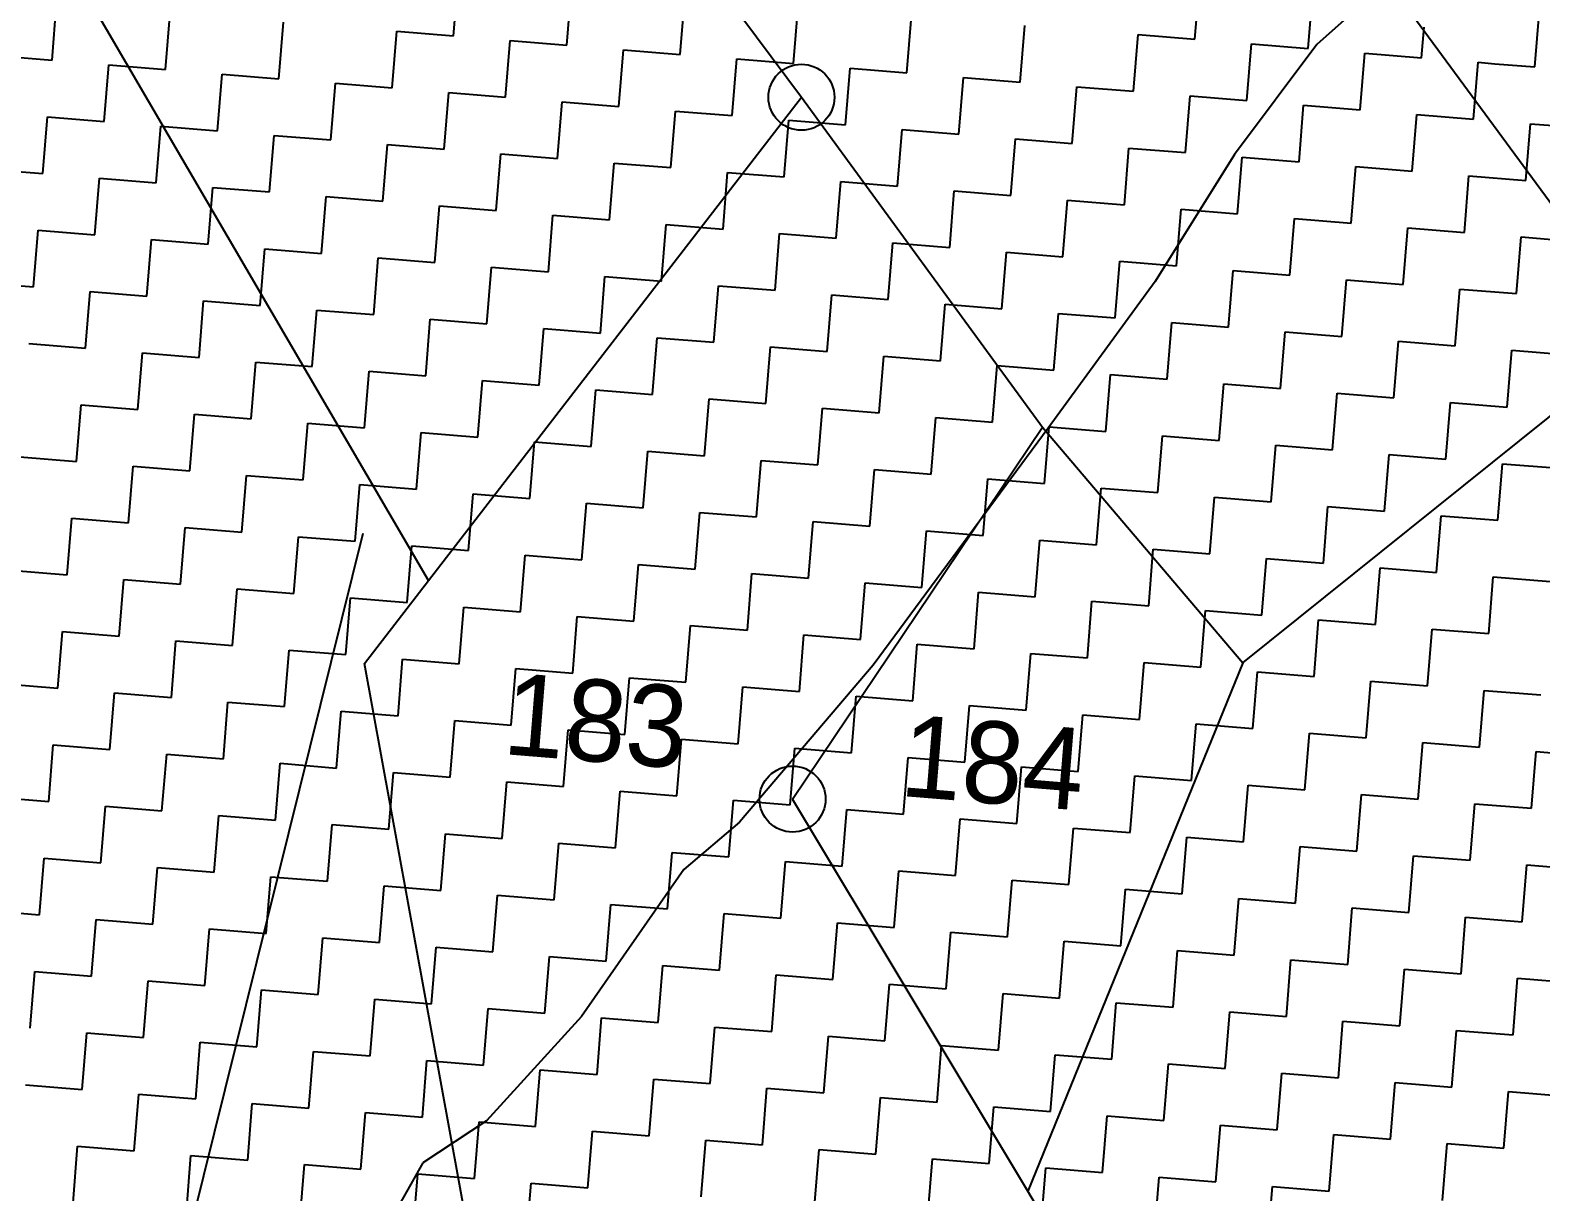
# Model space of a CAD drawing. Header units: metres. Extents: x 286589 to 288713, y 2001360 to 2004418.
# Drawn here: x 287725.1 to 287864.2, y 2003307.3 to 2003414.2 of the extents above; entities that cross this region are included whole.
import ezdxf
from ezdxf.enums import TextEntityAlignment as Align

# ---------------------------------------------------------------- set-up
doc = ezdxf.new("R2010")
doc.units = ezdxf.units.M
doc.header["$MEASUREMENT"] = 0
for name, color, linetype in [('LINE_WATER', 4, 'Continuous'), ('POLY_HATCH', 12, 'Continuous'), ('POLY_PARCEL', 6, 'Continuous'), ('TEXT_PARCEL', 7, 'Continuous')]:
    doc.layers.add(name, color=color, linetype=linetype)
doc.styles.add('TEXT_MAP', font='')
doc.styles.get('TEXT_MAP').set_extended_font_data('Kruti Dev 050')

msp = doc.modelspace()

# ---------------------------------------------------------------- linework, layer by layer
msp.add_lwpolyline([(287731.28, 2003269.3), (287755.76, 2003367.91)])
for centre in [(287796.1, 2003408.05), (287795.28, 2003343.43)]:
    msp.add_circle(centre, 3.04)
at = {"layer": 'LINE_WATER'}
for p, q in [((287851.27, 2003419.81), (287843.56, 2003412.9)), ((287843.56, 2003412.9), (287835.98, 2003402.79)), ((287835.98, 2003402.79), (287828.67, 2003391.08)), ((287828.67, 2003391.08), (287818.83, 2003377.59)), ((287818.83, 2003377.59), (287802.71, 2003355.77)), ((287802.71, 2003355.77), (287790.4, 2003341.29)), ((287790.4, 2003341.29), (287785.28, 2003336.94)), ((287785.28, 2003336.94), (287775.84, 2003323.42)), ((287775.84, 2003323.42), (287767.11, 2003313.81)), ((287767.11, 2003313.81), (287761.23, 2003309.92)), ((287761.23, 2003309.92), (287756.12, 2003300.81))]:
    msp.add_line(p, q, dxfattribs=at)
at = {"layer": 'POLY_HATCH', "linetype": 'Continuous'}
for p, q in [((287764.06, 2003413.7), (287764.49, 2003418.92)), ((287774.5, 2003412.85), (287774.92, 2003418.07)), ((287832.32, 2003413.39), (287832.75, 2003418.61)), ((287842.76, 2003412.54), (287843.18, 2003417.76)), ((287727.11, 2003411.46), (287727.53, 2003416.68)), ((287784.93, 2003412), (287785.36, 2003417.22)), ((287795.37, 2003411.15), (287795.8, 2003416.37)), ((287737.55, 2003410.61), (287737.97, 2003415.83)), ((287747.98, 2003409.76), (287748.41, 2003414.98)), ((287805.81, 2003410.3), (287806.23, 2003415.52)), ((287863.63, 2003410.84), (287864.06, 2003416.06)), ((287758.42, 2003408.91), (287758.84, 2003414.13)), ((287758.84, 2003414.13), (287764.06, 2003413.7)), ((287816.24, 2003409.45), (287816.67, 2003414.67)), ((287826.68, 2003408.6), (287827.1, 2003413.82)), ((287827.1, 2003413.82), (287832.32, 2003413.39)), ((287853.19, 2003411.69), (287853.43, 2003414.52)), ((287768.85, 2003408.06), (287769.28, 2003413.28)), ((287769.28, 2003413.28), (287774.5, 2003412.85)), ((287779.29, 2003407.21), (287779.72, 2003412.43)), ((287779.72, 2003412.43), (287784.93, 2003412)), ((287837.11, 2003407.75), (287837.54, 2003412.97)), ((287837.54, 2003412.97), (287842.76, 2003412.54)), ((287721.89, 2003411.89), (287727.11, 2003411.46)), ((287731.9, 2003405.82), (287732.33, 2003411.04)), ((287732.33, 2003411.04), (287737.55, 2003410.61)), ((287789.73, 2003406.36), (287790.15, 2003411.58)), ((287790.15, 2003411.58), (287795.37, 2003411.15)), ((287847.55, 2003406.9), (287847.98, 2003412.12)), ((287847.98, 2003412.12), (287853.19, 2003411.69)), ((287857.99, 2003406.05), (287858.41, 2003411.27)), ((287858.41, 2003411.27), (287859.95, 2003411.14)), ((287859.95, 2003411.14), (287863.63, 2003410.84)), ((287742.34, 2003404.97), (287742.76, 2003410.19)), ((287742.76, 2003410.19), (287747.98, 2003409.76)), ((287800.16, 2003405.51), (287800.59, 2003410.73)), ((287800.59, 2003410.73), (287805.81, 2003410.3)), ((287810.6, 2003404.66), (287811.02, 2003409.88)), ((287811.02, 2003409.88), (287816.24, 2003409.45)), ((287752.77, 2003404.12), (287753.2, 2003409.34)), ((287753.2, 2003409.34), (287758.42, 2003408.91)), ((287763.21, 2003403.27), (287763.64, 2003408.49)), ((287763.64, 2003408.49), (287768.85, 2003408.06)), ((287821.04, 2003403.81), (287821.46, 2003409.02)), ((287821.46, 2003409.02), (287826.68, 2003408.6)), ((287831.47, 2003402.96), (287831.9, 2003408.17)), ((287831.9, 2003408.17), (287837.11, 2003407.75)), ((287773.65, 2003402.42), (287774.07, 2003407.63)), ((287774.07, 2003407.63), (287779.29, 2003407.21)), ((287784.08, 2003401.57), (287784.51, 2003406.78)), ((287784.51, 2003406.78), (287789.73, 2003406.36)), ((287841.91, 2003402.11), (287842.33, 2003407.32)), ((287842.33, 2003407.32), (287847.55, 2003406.9)), ((287726.26, 2003401.03), (287726.68, 2003406.24)), ((287726.68, 2003406.24), (287731.9, 2003405.82)), ((287736.69, 2003400.18), (287737.12, 2003405.39)), ((287737.12, 2003405.39), (287742.34, 2003404.97)), ((287794.52, 2003400.72), (287794.94, 2003405.93)), ((287794.94, 2003405.93), (287800.16, 2003405.51)), ((287852.34, 2003401.25), (287852.77, 2003406.47)), ((287852.77, 2003406.47), (287857.99, 2003406.05)), ((287862.78, 2003400.4), (287863.21, 2003405.62)), ((287863.21, 2003405.62), (287868.42, 2003405.2)), ((287747.13, 2003399.33), (287747.56, 2003404.54)), ((287747.56, 2003404.54), (287752.77, 2003404.12)), ((287804.96, 2003399.86), (287805.38, 2003405.08)), ((287805.38, 2003405.08), (287810.6, 2003404.66)), ((287815.39, 2003399.01), (287815.82, 2003404.23)), ((287815.82, 2003404.23), (287821.04, 2003403.81)), ((287757.57, 2003398.47), (287757.99, 2003403.69)), ((287757.99, 2003403.69), (287763.21, 2003403.27)), ((287768, 2003397.62), (287768.43, 2003402.84)), ((287768.43, 2003402.84), (287773.65, 2003402.42)), ((287825.83, 2003398.16), (287826.25, 2003403.38)), ((287826.25, 2003403.38), (287831.47, 2003402.96)), ((287836.26, 2003397.31), (287836.69, 2003402.53)), ((287836.69, 2003402.53), (287841.91, 2003402.11)), ((287721.04, 2003401.45), (287726.26, 2003401.03)), ((287778.44, 2003396.77), (287778.87, 2003401.99)), ((287778.87, 2003401.99), (287784.08, 2003401.57)), ((287788.88, 2003395.92), (287789.3, 2003401.14)), ((287789.3, 2003401.14), (287794.52, 2003400.72)), ((287846.7, 2003396.46), (287847.13, 2003401.68)), ((287847.13, 2003401.68), (287852.34, 2003401.25)), ((287731.05, 2003395.38), (287731.48, 2003400.6)), ((287731.48, 2003400.6), (287736.69, 2003400.18)), ((287741.49, 2003394.53), (287741.91, 2003399.75)), ((287741.91, 2003399.75), (287747.13, 2003399.33)), ((287799.31, 2003395.07), (287799.74, 2003400.29)), ((287799.74, 2003400.29), (287804.96, 2003399.86)), ((287857.14, 2003395.61), (287857.56, 2003400.83)), ((287857.56, 2003400.83), (287862.78, 2003400.4)), ((287751.92, 2003393.68), (287752.35, 2003398.9)), ((287752.35, 2003398.9), (287757.57, 2003398.47)), ((287809.75, 2003394.22), (287810.17, 2003399.44)), ((287810.17, 2003399.44), (287815.39, 2003399.01)), ((287820.18, 2003393.37), (287820.61, 2003398.59)), ((287820.61, 2003398.59), (287825.83, 2003398.16)), ((287762.36, 2003392.83), (287762.79, 2003398.05)), ((287762.79, 2003398.05), (287768, 2003397.62)), ((287772.8, 2003391.98), (287773.22, 2003397.2)), ((287773.22, 2003397.2), (287778.44, 2003396.77)), ((287830.62, 2003392.52), (287831.05, 2003397.74)), ((287831.05, 2003397.74), (287836.26, 2003397.31)), ((287841.06, 2003391.67), (287841.48, 2003396.89)), ((287841.48, 2003396.89), (287846.7, 2003396.46)), ((287725.41, 2003390.59), (287725.83, 2003395.81)), ((287725.83, 2003395.81), (287731.05, 2003395.38)), ((287783.23, 2003391.13), (287783.66, 2003396.35)), ((287783.66, 2003396.35), (287788.88, 2003395.92)), ((287793.67, 2003390.28), (287794.09, 2003395.5)), ((287794.09, 2003395.5), (287799.31, 2003395.07)), ((287851.49, 2003390.82), (287851.92, 2003396.04)), ((287851.92, 2003396.04), (287857.14, 2003395.61)), ((287735.84, 2003389.74), (287736.27, 2003394.96)), ((287736.27, 2003394.96), (287741.49, 2003394.53)), ((287746.28, 2003388.89), (287746.71, 2003394.11)), ((287746.71, 2003394.11), (287751.92, 2003393.68)), ((287804.1, 2003389.43), (287804.53, 2003394.65)), ((287804.53, 2003394.65), (287809.75, 2003394.22)), ((287861.93, 2003389.97), (287862.35, 2003395.19)), ((287862.35, 2003395.19), (287867.57, 2003394.76)), ((287756.72, 2003388.04), (287757.14, 2003393.26)), ((287757.14, 2003393.26), (287762.36, 2003392.83)), ((287814.54, 2003388.58), (287814.97, 2003393.8)), ((287814.97, 2003393.8), (287820.18, 2003393.37)), ((287824.98, 2003387.73), (287825.4, 2003392.95)), ((287825.4, 2003392.95), (287830.62, 2003392.52)), ((287767.15, 2003387.19), (287767.58, 2003392.41)), ((287767.58, 2003392.41), (287772.8, 2003391.98)), ((287777.59, 2003386.34), (287778.01, 2003391.55)), ((287778.01, 2003391.55), (287783.23, 2003391.13)), ((287835.41, 2003386.88), (287835.84, 2003392.09)), ((287835.84, 2003392.09), (287841.06, 2003391.67)), ((287720.19, 2003391.02), (287725.41, 2003390.59)), ((287730.2, 2003384.95), (287730.63, 2003390.16)), ((287730.63, 2003390.16), (287735.84, 2003389.74)), ((287788.03, 2003385.49), (287788.45, 2003390.7)), ((287788.45, 2003390.7), (287793.67, 2003390.28)), ((287845.85, 2003386.03), (287846.27, 2003391.24)), ((287846.27, 2003391.24), (287851.49, 2003390.82)), ((287856.29, 2003385.17), (287856.71, 2003390.39)), ((287856.71, 2003390.39), (287861.93, 2003389.97)), ((287740.64, 2003384.1), (287741.06, 2003389.31)), ((287741.06, 2003389.31), (287746.28, 2003388.89)), ((287798.46, 2003384.64), (287798.89, 2003389.85)), ((287798.89, 2003389.85), (287804.1, 2003389.43)), ((287808.9, 2003383.78), (287809.32, 2003389)), ((287809.32, 2003389), (287814.54, 2003388.58)), ((287751.07, 2003383.25), (287751.5, 2003388.46)), ((287751.5, 2003388.46), (287756.72, 2003388.04)), ((287761.51, 2003382.39), (287761.93, 2003387.61)), ((287761.93, 2003387.61), (287767.15, 2003387.19)), ((287819.33, 2003382.93), (287819.76, 2003388.15)), ((287819.76, 2003388.15), (287824.98, 2003387.73)), ((287829.77, 2003382.08), (287830.2, 2003387.3)), ((287830.2, 2003387.3), (287835.41, 2003386.88)), ((287771.95, 2003381.54), (287772.37, 2003386.76)), ((287772.37, 2003386.76), (287777.59, 2003386.34)), ((287782.38, 2003380.69), (287782.81, 2003385.91)), ((287782.81, 2003385.91), (287788.03, 2003385.49)), ((287840.21, 2003381.23), (287840.63, 2003386.45)), ((287840.63, 2003386.45), (287845.85, 2003386.03)), ((287724.98, 2003385.37), (287730.2, 2003384.95)), ((287734.99, 2003379.3), (287735.42, 2003384.52)), ((287735.42, 2003384.52), (287740.64, 2003384.1)), ((287792.82, 2003379.84), (287793.24, 2003385.06)), ((287793.24, 2003385.06), (287798.46, 2003384.64)), ((287850.64, 2003380.38), (287851.07, 2003385.6)), ((287851.07, 2003385.6), (287856.29, 2003385.17)), ((287861.08, 2003379.53), (287861.5, 2003384.75)), ((287861.5, 2003384.75), (287866.72, 2003384.32)), ((287745.43, 2003378.45), (287745.86, 2003383.67)), ((287745.86, 2003383.67), (287751.07, 2003383.25)), ((287803.25, 2003378.99), (287803.68, 2003384.21)), ((287803.68, 2003384.21), (287808.9, 2003383.78)), ((287813.69, 2003378.14), (287814.12, 2003383.36)), ((287814.12, 2003383.36), (287819.33, 2003382.93)), ((287755.87, 2003377.6), (287756.29, 2003382.82)), ((287756.29, 2003382.82), (287761.51, 2003382.39)), ((287766.3, 2003376.75), (287766.73, 2003381.97)), ((287766.73, 2003381.97), (287771.95, 2003381.54)), ((287824.13, 2003377.29), (287824.55, 2003382.51)), ((287824.55, 2003382.51), (287829.77, 2003382.08)), ((287834.56, 2003376.44), (287834.99, 2003381.66)), ((287834.99, 2003381.66), (287840.21, 2003381.23)), ((287776.74, 2003375.9), (287777.16, 2003381.12)), ((287777.16, 2003381.12), (287782.38, 2003380.69)), ((287787.17, 2003375.05), (287787.6, 2003380.27)), ((287787.6, 2003380.27), (287792.82, 2003379.84)), ((287845, 2003375.59), (287845.42, 2003380.81)), ((287845.42, 2003380.81), (287850.64, 2003380.38)), ((287729.35, 2003374.51), (287729.78, 2003379.73)), ((287729.78, 2003379.73), (287734.99, 2003379.3)), ((287739.79, 2003373.66), (287740.21, 2003378.88)), ((287740.21, 2003378.88), (287745.43, 2003378.45)), ((287797.61, 2003374.2), (287798.04, 2003379.42)), ((287798.04, 2003379.42), (287803.25, 2003378.99)), ((287855.44, 2003374.74), (287855.86, 2003379.96)), ((287855.86, 2003379.96), (287861.08, 2003379.53)), ((287750.22, 2003372.81), (287750.65, 2003378.03)), ((287750.65, 2003378.03), (287755.87, 2003377.6)), ((287808.05, 2003373.35), (287808.47, 2003378.57)), ((287808.47, 2003378.57), (287813.69, 2003378.14)), ((287818.48, 2003372.5), (287818.91, 2003377.72)), ((287818.91, 2003377.72), (287824.13, 2003377.29)), ((287760.66, 2003371.96), (287761.08, 2003377.18)), ((287761.08, 2003377.18), (287766.3, 2003376.75)), ((287771.09, 2003371.11), (287771.52, 2003376.33)), ((287771.52, 2003376.33), (287776.74, 2003375.9)), ((287828.92, 2003371.65), (287829.34, 2003376.87)), ((287829.34, 2003376.87), (287834.56, 2003376.44)), ((287839.36, 2003370.8), (287839.78, 2003376.01)), ((287839.78, 2003376.01), (287845, 2003375.59)), ((287724.13, 2003374.94), (287729.35, 2003374.51)), ((287781.53, 2003370.26), (287781.96, 2003375.48)), ((287781.96, 2003375.48), (287787.17, 2003375.05)), ((287791.97, 2003369.41), (287792.39, 2003374.62)), ((287792.39, 2003374.62), (287797.61, 2003374.2)), ((287849.79, 2003369.95), (287850.22, 2003375.16)), ((287850.22, 2003375.16), (287855.44, 2003374.74)), ((287734.14, 2003368.87), (287734.57, 2003374.09)), ((287734.57, 2003374.09), (287739.79, 2003373.66)), ((287744.58, 2003368.02), (287745, 2003373.23)), ((287745, 2003373.23), (287750.22, 2003372.81)), ((287802.4, 2003368.56), (287802.83, 2003373.77)), ((287802.83, 2003373.77), (287808.05, 2003373.35)), ((287860.23, 2003369.1), (287860.65, 2003374.31)), ((287860.65, 2003374.31), (287865.87, 2003373.89)), ((287755.02, 2003367.17), (287755.44, 2003372.38)), ((287755.44, 2003372.38), (287760.66, 2003371.96)), ((287812.84, 2003367.71), (287813.27, 2003372.92)), ((287813.27, 2003372.92), (287818.48, 2003372.5)), ((287823.28, 2003366.85), (287823.7, 2003372.07)), ((287823.7, 2003372.07), (287828.92, 2003371.65)), ((287765.45, 2003366.32), (287765.88, 2003371.53)), ((287765.88, 2003371.53), (287771.09, 2003371.11)), ((287775.89, 2003365.46), (287776.31, 2003370.68)), ((287776.31, 2003370.68), (287781.53, 2003370.26)), ((287833.71, 2003366), (287834.14, 2003371.22)), ((287834.14, 2003371.22), (287839.36, 2003370.8)), ((287728.5, 2003364.07), (287728.92, 2003369.29)), ((287728.92, 2003369.29), (287734.14, 2003368.87)), ((287786.32, 2003364.61), (287786.75, 2003369.83)), ((287786.75, 2003369.83), (287791.97, 2003369.41)), ((287844.15, 2003365.15), (287844.57, 2003370.37)), ((287844.57, 2003370.37), (287849.79, 2003369.95)), ((287854.58, 2003364.3), (287855.01, 2003369.52)), ((287855.01, 2003369.52), (287860.23, 2003369.1)), ((287738.94, 2003363.22), (287739.36, 2003368.44)), ((287739.36, 2003368.44), (287744.58, 2003368.02)), ((287796.76, 2003363.76), (287797.19, 2003368.98)), ((287797.19, 2003368.98), (287802.4, 2003368.56)), ((287807.2, 2003362.91), (287807.62, 2003368.13)), ((287807.62, 2003368.13), (287812.84, 2003367.71)), ((287749.37, 2003362.37), (287749.8, 2003367.59)), ((287749.8, 2003367.59), (287755.02, 2003367.17)), ((287759.81, 2003361.52), (287760.23, 2003366.74)), ((287760.23, 2003366.74), (287765.45, 2003366.32)), ((287817.63, 2003362.06), (287818.06, 2003367.28)), ((287818.06, 2003367.28), (287823.28, 2003366.85)), ((287828.07, 2003361.21), (287828.49, 2003366.43)), ((287828.49, 2003366.43), (287833.71, 2003366)), ((287770.24, 2003360.67), (287770.67, 2003365.89)), ((287770.67, 2003365.89), (287775.89, 2003365.46)), ((287780.68, 2003359.82), (287781.11, 2003365.04)), ((287781.11, 2003365.04), (287786.32, 2003364.61)), ((287838.5, 2003360.36), (287838.93, 2003365.58)), ((287838.93, 2003365.58), (287844.15, 2003365.15)), ((287723.28, 2003364.5), (287728.5, 2003364.07)), ((287733.29, 2003358.43), (287733.72, 2003363.65)), ((287733.72, 2003363.65), (287738.94, 2003363.22)), ((287791.12, 2003358.97), (287791.54, 2003364.19)), ((287791.54, 2003364.19), (287796.76, 2003363.76)), ((287848.94, 2003359.51), (287849.37, 2003364.73)), ((287849.37, 2003364.73), (287854.58, 2003364.3)), ((287859.38, 2003358.66), (287859.8, 2003363.88)), ((287859.8, 2003363.88), (287865.02, 2003363.45)), ((287743.73, 2003357.58), (287744.15, 2003362.8)), ((287744.15, 2003362.8), (287749.37, 2003362.37)), ((287801.55, 2003358.12), (287801.98, 2003363.34)), ((287801.98, 2003363.34), (287807.2, 2003362.91)), ((287811.99, 2003357.27), (287812.41, 2003362.49)), ((287812.41, 2003362.49), (287817.63, 2003362.06)), ((287754.16, 2003356.73), (287754.59, 2003361.95)), ((287754.59, 2003361.95), (287759.81, 2003361.52)), ((287764.6, 2003355.88), (287765.03, 2003361.1)), ((287765.03, 2003361.1), (287770.24, 2003360.67)), ((287822.43, 2003356.42), (287822.85, 2003361.64)), ((287822.85, 2003361.64), (287828.07, 2003361.21)), ((287832.86, 2003355.57), (287833.29, 2003360.79)), ((287833.29, 2003360.79), (287838.5, 2003360.36)), ((287775.04, 2003355.03), (287775.46, 2003360.25)), ((287775.46, 2003360.25), (287780.68, 2003359.82)), ((287785.47, 2003354.18), (287785.9, 2003359.4)), ((287785.9, 2003359.4), (287791.12, 2003358.97)), ((287843.3, 2003354.72), (287843.72, 2003359.94)), ((287843.72, 2003359.94), (287848.94, 2003359.51)), ((287727.65, 2003353.64), (287728.07, 2003358.86)), ((287728.07, 2003358.86), (287733.29, 2003358.43)), ((287738.09, 2003352.79), (287738.51, 2003358.01)), ((287738.51, 2003358.01), (287743.73, 2003357.58)), ((287795.91, 2003353.33), (287796.33, 2003358.55)), ((287796.33, 2003358.55), (287801.55, 2003358.12)), ((287853.73, 2003353.87), (287854.16, 2003359.08)), ((287854.16, 2003359.08), (287859.38, 2003358.66)), ((287748.52, 2003351.94), (287748.95, 2003357.15)), ((287748.95, 2003357.15), (287754.16, 2003356.73)), ((287806.35, 2003352.48), (287806.77, 2003357.69)), ((287806.77, 2003357.69), (287811.99, 2003357.27)), ((287816.78, 2003351.63), (287817.21, 2003356.84)), ((287817.21, 2003356.84), (287822.43, 2003356.42)), ((287758.96, 2003351.09), (287759.38, 2003356.3)), ((287759.38, 2003356.3), (287764.6, 2003355.88)), ((287769.39, 2003350.24), (287769.82, 2003355.45)), ((287769.82, 2003355.45), (287775.04, 2003355.03)), ((287827.22, 2003350.77), (287827.64, 2003355.99)), ((287827.64, 2003355.99), (287832.86, 2003355.57)), ((287837.65, 2003349.92), (287838.08, 2003355.14)), ((287838.08, 2003355.14), (287843.3, 2003354.72)), ((287722.43, 2003354.06), (287727.65, 2003353.64)), ((287779.83, 2003349.38), (287780.26, 2003354.6)), ((287780.26, 2003354.6), (287785.47, 2003354.18)), ((287790.27, 2003348.53), (287790.69, 2003353.75)), ((287790.69, 2003353.75), (287795.91, 2003353.33)), ((287848.09, 2003349.07), (287848.52, 2003354.29)), ((287848.52, 2003354.29), (287853.73, 2003353.87)), ((287732.44, 2003347.99), (287732.87, 2003353.21)), ((287732.87, 2003353.21), (287738.09, 2003352.79)), ((287742.88, 2003347.14), (287743.3, 2003352.36)), ((287743.3, 2003352.36), (287748.52, 2003351.94)), ((287800.7, 2003347.68), (287801.13, 2003352.9)), ((287801.13, 2003352.9), (287806.35, 2003352.48)), ((287858.53, 2003348.22), (287858.95, 2003353.44)), ((287858.95, 2003353.44), (287864.17, 2003353.02)), ((287753.31, 2003346.29), (287753.74, 2003351.51)), ((287753.74, 2003351.51), (287758.96, 2003351.09)), ((287811.14, 2003346.83), (287811.56, 2003352.05)), ((287811.56, 2003352.05), (287816.78, 2003351.63)), ((287821.57, 2003345.98), (287822, 2003351.2)), ((287822, 2003351.2), (287827.22, 2003350.77)), ((287763.75, 2003345.44), (287764.18, 2003350.66)), ((287764.18, 2003350.66), (287769.39, 2003350.24)), ((287774.19, 2003344.59), (287774.61, 2003349.81)), ((287774.61, 2003349.81), (287779.83, 2003349.38)), ((287832.01, 2003345.13), (287832.44, 2003350.35)), ((287832.44, 2003350.35), (287837.65, 2003349.92)), ((287726.8, 2003343.2), (287727.22, 2003348.42)), ((287727.22, 2003348.42), (287732.44, 2003347.99)), ((287784.62, 2003343.74), (287785.05, 2003348.96)), ((287785.05, 2003348.96), (287790.27, 2003348.53)), ((287842.45, 2003344.28), (287842.87, 2003349.5)), ((287842.87, 2003349.5), (287848.09, 2003349.07)), ((287852.88, 2003343.43), (287853.31, 2003348.65)), ((287853.31, 2003348.65), (287858.53, 2003348.22)), ((287737.23, 2003342.35), (287737.66, 2003347.57)), ((287737.66, 2003347.57), (287742.88, 2003347.14)), ((287795.06, 2003342.89), (287795.48, 2003348.11)), ((287795.48, 2003348.11), (287800.7, 2003347.68)), ((287805.49, 2003342.04), (287805.92, 2003347.26)), ((287805.92, 2003347.26), (287811.14, 2003346.83)), ((287863.32, 2003342.58), (287863.74, 2003347.8)), ((287863.74, 2003347.8), (287868.96, 2003347.37)), ((287747.67, 2003341.5), (287748.1, 2003346.72)), ((287748.1, 2003346.72), (287753.31, 2003346.29)), ((287758.11, 2003340.65), (287758.53, 2003345.87)), ((287758.53, 2003345.87), (287763.75, 2003345.44)), ((287815.93, 2003341.19), (287816.36, 2003346.41)), ((287816.36, 2003346.41), (287821.57, 2003345.98)), ((287826.37, 2003340.34), (287826.79, 2003345.56)), ((287826.79, 2003345.56), (287832.01, 2003345.13)), ((287768.54, 2003339.8), (287768.97, 2003345.02)), ((287768.97, 2003345.02), (287774.19, 2003344.59)), ((287778.98, 2003338.95), (287779.4, 2003344.17)), ((287779.4, 2003344.17), (287784.62, 2003343.74)), ((287836.8, 2003339.49), (287837.23, 2003344.71)), ((287837.23, 2003344.71), (287842.45, 2003344.28)), ((287721.58, 2003343.63), (287726.8, 2003343.2)), ((287731.59, 2003337.56), (287732.02, 2003342.78)), ((287732.02, 2003342.78), (287737.23, 2003342.35)), ((287789.42, 2003338.1), (287789.84, 2003343.32)), ((287789.84, 2003343.32), (287795.06, 2003342.89)), ((287847.24, 2003338.64), (287847.66, 2003343.86)), ((287847.66, 2003343.86), (287852.88, 2003343.43)), ((287857.68, 2003337.79), (287858.1, 2003343)), ((287858.1, 2003343), (287863.32, 2003342.58)), ((287742.03, 2003336.71), (287742.45, 2003341.93)), ((287742.45, 2003341.93), (287747.67, 2003341.5)), ((287799.85, 2003337.25), (287800.28, 2003342.47)), ((287800.28, 2003342.47), (287805.49, 2003342.04)), ((287810.29, 2003336.4), (287810.71, 2003341.61)), ((287810.71, 2003341.61), (287815.93, 2003341.19)), ((287752.46, 2003335.86), (287752.89, 2003341.08)), ((287752.89, 2003341.08), (287758.11, 2003340.65)), ((287762.9, 2003335.01), (287763.32, 2003340.22)), ((287763.32, 2003340.22), (287768.54, 2003339.8)), ((287820.72, 2003335.55), (287821.15, 2003340.76)), ((287821.15, 2003340.76), (287826.37, 2003340.34)), ((287831.16, 2003334.7), (287831.59, 2003339.91)), ((287831.59, 2003339.91), (287836.8, 2003339.49)), ((287773.34, 2003334.16), (287773.76, 2003339.37)), ((287773.76, 2003339.37), (287778.98, 2003338.95)), ((287783.77, 2003333.31), (287784.2, 2003338.52)), ((287784.2, 2003338.52), (287789.42, 2003338.1)), ((287841.6, 2003333.84), (287842.02, 2003339.06)), ((287842.02, 2003339.06), (287847.24, 2003338.64)), ((287725.95, 2003332.77), (287726.37, 2003337.98)), ((287726.37, 2003337.98), (287731.59, 2003337.56)), ((287736.38, 2003331.92), (287736.81, 2003337.13)), ((287736.81, 2003337.13), (287742.03, 2003336.71)), ((287794.21, 2003332.45), (287794.63, 2003337.67)), ((287794.63, 2003337.67), (287799.85, 2003337.25)), ((287852.03, 2003332.99), (287852.46, 2003338.21)), ((287852.46, 2003338.21), (287857.68, 2003337.79)), ((287862.47, 2003332.14), (287862.89, 2003337.36)), ((287862.89, 2003337.36), (287868.11, 2003336.94)), ((287746.82, 2003331.06), (287747.25, 2003336.28)), ((287747.25, 2003336.28), (287752.46, 2003335.86)), ((287804.64, 2003331.6), (287805.07, 2003336.82)), ((287805.07, 2003336.82), (287810.29, 2003336.4)), ((287815.08, 2003330.75), (287815.51, 2003335.97)), ((287815.51, 2003335.97), (287820.72, 2003335.55)), ((287757.26, 2003330.21), (287757.68, 2003335.43)), ((287757.68, 2003335.43), (287762.9, 2003335.01)), ((287767.69, 2003329.36), (287768.12, 2003334.58)), ((287768.12, 2003334.58), (287773.34, 2003334.16)), ((287825.52, 2003329.9), (287825.94, 2003335.12)), ((287825.94, 2003335.12), (287831.16, 2003334.7)), ((287835.95, 2003329.05), (287836.38, 2003334.27)), ((287836.38, 2003334.27), (287841.6, 2003333.84)), ((287720.73, 2003333.19), (287725.95, 2003332.77)), ((287778.13, 2003328.51), (287778.55, 2003333.73)), ((287778.55, 2003333.73), (287783.77, 2003333.31)), ((287788.56, 2003327.66), (287788.99, 2003332.88)), ((287788.99, 2003332.88), (287794.21, 2003332.45)), ((287846.39, 2003328.2), (287846.81, 2003333.42)), ((287846.81, 2003333.42), (287852.03, 2003332.99)), ((287730.74, 2003327.12), (287731.17, 2003332.34)), ((287731.17, 2003332.34), (287736.38, 2003331.92)), ((287741.18, 2003326.27), (287741.6, 2003331.49)), ((287741.6, 2003331.49), (287746.82, 2003331.06)), ((287799, 2003326.81), (287799.43, 2003332.03)), ((287799.43, 2003332.03), (287804.64, 2003331.6)), ((287856.83, 2003327.35), (287857.25, 2003332.57)), ((287857.25, 2003332.57), (287862.47, 2003332.14)), ((287751.61, 2003325.42), (287752.04, 2003330.64)), ((287752.04, 2003330.64), (287757.26, 2003330.21)), ((287809.44, 2003325.96), (287809.86, 2003331.18)), ((287809.86, 2003331.18), (287815.08, 2003330.75)), ((287819.87, 2003325.11), (287820.3, 2003330.33)), ((287820.3, 2003330.33), (287825.52, 2003329.9)), ((287762.05, 2003324.57), (287762.47, 2003329.79)), ((287762.47, 2003329.79), (287767.69, 2003329.36)), ((287772.49, 2003323.72), (287772.91, 2003328.94)), ((287772.91, 2003328.94), (287778.13, 2003328.51)), ((287830.31, 2003324.26), (287830.73, 2003329.48)), ((287830.73, 2003329.48), (287835.95, 2003329.05)), ((287725.1, 2003322.33), (287725.52, 2003327.55)), ((287725.52, 2003327.55), (287730.74, 2003327.12)), ((287782.92, 2003322.87), (287783.35, 2003328.09)), ((287783.35, 2003328.09), (287788.56, 2003327.66)), ((287840.75, 2003323.41), (287841.17, 2003328.63)), ((287841.17, 2003328.63), (287846.39, 2003328.2)), ((287851.18, 2003322.56), (287851.61, 2003327.78)), ((287851.61, 2003327.78), (287856.83, 2003327.35)), ((287735.53, 2003321.48), (287735.96, 2003326.7)), ((287735.96, 2003326.7), (287741.18, 2003326.27)), ((287793.36, 2003322.02), (287793.78, 2003327.24)), ((287793.78, 2003327.24), (287799, 2003326.81)), ((287803.79, 2003321.17), (287804.22, 2003326.39)), ((287804.22, 2003326.39), (287809.44, 2003325.96)), ((287861.62, 2003321.71), (287862.04, 2003326.93)), ((287862.04, 2003326.93), (287867.26, 2003326.5)), ((287745.97, 2003320.63), (287746.39, 2003325.85)), ((287746.39, 2003325.85), (287751.61, 2003325.42)), ((287756.41, 2003319.78), (287756.83, 2003325)), ((287756.83, 2003325), (287762.05, 2003324.57)), ((287814.23, 2003320.32), (287814.66, 2003325.54)), ((287814.66, 2003325.54), (287819.87, 2003325.11)), ((287824.67, 2003319.47), (287825.09, 2003324.68)), ((287825.09, 2003324.68), (287830.31, 2003324.26)), ((287766.84, 2003318.93), (287767.27, 2003324.15)), ((287767.27, 2003324.15), (287772.49, 2003323.72)), ((287777.28, 2003318.08), (287777.7, 2003323.29)), ((287777.7, 2003323.29), (287782.92, 2003322.87)), ((287835.1, 2003318.62), (287835.53, 2003323.83)), ((287835.53, 2003323.83), (287840.75, 2003323.41)), ((287729.89, 2003316.69), (287730.31, 2003321.9)), ((287730.31, 2003321.9), (287735.53, 2003321.48)), ((287787.71, 2003317.23), (287788.14, 2003322.44)), ((287788.14, 2003322.44), (287793.36, 2003322.02)), ((287845.54, 2003317.77), (287845.96, 2003322.98)), ((287845.96, 2003322.98), (287851.18, 2003322.56)), ((287855.97, 2003316.91), (287856.4, 2003322.13)), ((287856.4, 2003322.13), (287861.62, 2003321.71)), ((287740.33, 2003315.84), (287740.75, 2003321.05)), ((287740.75, 2003321.05), (287745.97, 2003320.63)), ((287798.15, 2003316.37), (287798.58, 2003321.59)), ((287798.58, 2003321.59), (287803.79, 2003321.17)), ((287808.59, 2003315.52), (287809.01, 2003320.74)), ((287809.01, 2003320.74), (287814.23, 2003320.32)), ((287750.76, 2003314.98), (287751.19, 2003320.2)), ((287751.19, 2003320.2), (287756.41, 2003319.78)), ((287761.2, 2003314.13), (287761.62, 2003319.35)), ((287761.62, 2003319.35), (287766.84, 2003318.93)), ((287819.02, 2003314.67), (287819.45, 2003319.89)), ((287819.45, 2003319.89), (287824.67, 2003319.47)), ((287829.46, 2003313.82), (287829.88, 2003319.04)), ((287829.88, 2003319.04), (287835.1, 2003318.62)), ((287771.63, 2003313.28), (287772.06, 2003318.5)), ((287772.06, 2003318.5), (287777.28, 2003318.08)), ((287782.07, 2003312.43), (287782.5, 2003317.65)), ((287782.5, 2003317.65), (287787.71, 2003317.23)), ((287839.89, 2003312.97), (287840.32, 2003318.19)), ((287840.32, 2003318.19), (287845.54, 2003317.77)), ((287724.67, 2003317.11), (287729.89, 2003316.69)), ((287734.68, 2003311.04), (287735.11, 2003316.26)), ((287735.11, 2003316.26), (287740.33, 2003315.84)), ((287792.51, 2003311.58), (287792.93, 2003316.8)), ((287792.93, 2003316.8), (287798.15, 2003316.37)), ((287850.33, 2003312.12), (287850.76, 2003317.34)), ((287850.76, 2003317.34), (287855.97, 2003316.91)), ((287860.77, 2003311.27), (287861.19, 2003316.49)), ((287861.19, 2003316.49), (287866.41, 2003316.06)), ((287745.12, 2003310.19), (287745.54, 2003315.41)), ((287745.54, 2003315.41), (287750.76, 2003314.98)), ((287802.94, 2003310.73), (287803.37, 2003315.95)), ((287803.37, 2003315.95), (287808.59, 2003315.52)), ((287813.38, 2003309.88), (287813.8, 2003315.1)), ((287813.8, 2003315.1), (287819.02, 2003314.67)), ((287755.55, 2003309.34), (287755.98, 2003314.56)), ((287755.98, 2003314.56), (287761.2, 2003314.13)), ((287765.99, 2003308.49), (287766.42, 2003313.71)), ((287766.42, 2003313.71), (287771.63, 2003313.28)), ((287823.82, 2003309.03), (287824.24, 2003314.25)), ((287824.24, 2003314.25), (287829.46, 2003313.82)), ((287776.43, 2003307.64), (287776.85, 2003312.86)), ((287776.85, 2003312.86), (287782.07, 2003312.43)), ((287834.25, 2003308.18), (287834.68, 2003313.4)), ((287834.68, 2003313.4), (287839.89, 2003312.97)), ((287844.69, 2003307.33), (287845.11, 2003312.55)), ((287845.11, 2003312.55), (287850.33, 2003312.12)), ((287729.04, 2003306.25), (287729.46, 2003311.47)), ((287729.46, 2003311.47), (287734.68, 2003311.04)), ((287786.86, 2003306.79), (287787.29, 2003312.01)), ((287787.29, 2003312.01), (287792.51, 2003311.58)), ((287797.3, 2003305.94), (287797.72, 2003311.16)), ((287797.72, 2003311.16), (287802.94, 2003310.73)), ((287855.12, 2003306.48), (287855.55, 2003311.7)), ((287855.55, 2003311.7), (287860.77, 2003311.27)), ((287739.48, 2003305.4), (287739.9, 2003310.62)), ((287739.9, 2003310.62), (287745.12, 2003310.19)), ((287749.91, 2003304.55), (287750.34, 2003309.77)), ((287750.34, 2003309.77), (287755.55, 2003309.34)), ((287807.74, 2003305.09), (287808.16, 2003310.31)), ((287808.16, 2003310.31), (287813.38, 2003309.88)), ((287818.17, 2003304.24), (287818.6, 2003309.46)), ((287818.6, 2003309.46), (287823.82, 2003309.03)), ((287760.35, 2003303.7), (287760.77, 2003308.92)), ((287760.77, 2003308.92), (287765.99, 2003308.49)), ((287770.78, 2003302.85), (287771.21, 2003308.07)), ((287771.21, 2003308.07), (287776.43, 2003307.64)), ((287828.61, 2003303.39), (287829.03, 2003308.6)), ((287829.03, 2003308.6), (287834.25, 2003308.18)), ((287839.04, 2003302.54), (287839.47, 2003307.75)), ((287839.47, 2003307.75), (287844.69, 2003307.33))]:
    msp.add_line(p, q, dxfattribs=at)
at = {"layer": 'POLY_PARCEL'}
for p, q in [((287741.46, 2003481.59), (287796.1, 2003408.05)), ((287811.94, 2003470.81), (287874.12, 2003385.99)), ((287761.76, 2003363.55), (287717.5, 2003439.41)), ((287761.76, 2003363.55), (287796.1, 2003408.05)), ((287796.1, 2003408.05), (287818.3, 2003377.66)), ((287836.73, 2003355.97), (287874.12, 2003385.99)), ((287795.28, 2003343.43), (287818.3, 2003377.66)), ((287818.3, 2003377.66), (287836.73, 2003355.97)), ((287755.86, 2003355.91), (287761.76, 2003363.55)), ((287768.49, 2003286.72), (287755.86, 2003355.91)), ((287836.73, 2003355.97), (287816.93, 2003307.32)), ((287816.93, 2003307.32), (287795.28, 2003343.43)), ((287834.07, 2003278.72), (287816.93, 2003307.32))]:
    msp.add_line(p, q, dxfattribs=at)

# ---------------------------------------------------------------- texts
at = {"layer": 'TEXT_PARCEL', "style": 'TEXT_MAP'}
for s, p in [('183', (287776.88, 2003346.9)), ('184', (287813.44, 2003343.05))]:
    msp.add_text(s, height=7.539, rotation=355.34, dxfattribs=at).set_placement(p, align=Align.CENTER)

doc.saveas('drawing.dxf')
